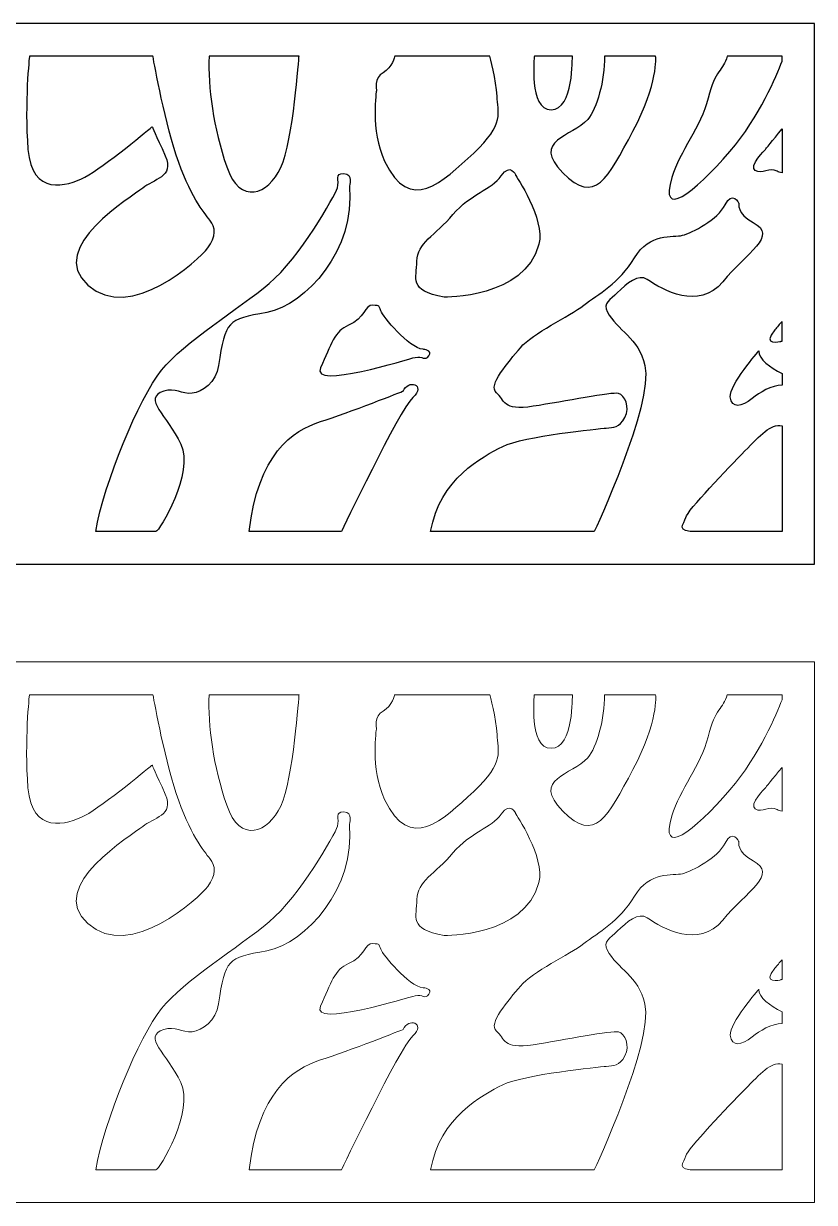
# Model space of a CAD drawing. Header units: centimetres. Extents: x -9 to 9.8, y 3.1 to 13.5.
# Drawn here: x 2.81 to 9.82, y 3.1 to 13.55 of the extents above; entities that cross this region are included whole.
import ezdxf

# ---------------------------------------------------------------- set-up
doc = ezdxf.new("R2010")
doc.units = ezdxf.units.CM
doc.header["$MEASUREMENT"] = 0
doc.layers.add('layer 1', color=7, linetype='Continuous')

msp = doc.modelspace()

# ---------------------------------------------------------------- linework, layer by layer
at = {"layer": 'layer 1', "color": 177}
for points, knots in [([(-8.95421, 13.54691), (-8.95421, 13.54691), (9.81651, 13.54691), (9.81651, 13.54691), (9.81651, 13.54691), (9.81651, 13.54691), (9.81651, 8.75846), (9.81651, 8.75846), (9.81651, 8.75846), (9.81651, 8.75846), (-8.95421, 8.75846), (-8.95421, 8.75846), (-8.95421, 8.75846), (-8.95421, 8.75846), (-8.95421, 13.54691), (-8.95421, 13.54691)], [0, 0, 0, 0, 0.2, 0.2, 0.2, 0.2, 0.4, 0.4, 0.4, 0.4, 0.6, 0.6, 0.6, 0.6, 1, 1, 1, 1]), ([(2.86118, 13.25672), (2.86118, 13.25672), (3.95532, 13.25672), (3.95532, 13.25672), (3.95532, 13.25672), (3.95532, 13.25672), (4.04596, 12.73652), (4.1625, 12.38063), (4.1625, 12.38063), (4.27904, 12.02475), (4.40853, 11.86946), (4.46032, 11.80475), (4.46032, 11.80475), (4.51211, 11.74004), (4.51859, 11.6624), (4.44089, 11.55887), (4.44089, 11.55887), (4.3632, 11.45534), (3.75462, 10.89239), (3.37912, 11.22887), (3.37912, 11.22887), (3.00361, 11.56534), (3.77405, 12.01181), (3.86469, 12.08946), (3.86469, 12.08946), (3.95532, 12.1671), (4.14956, 12.18652), (4.06539, 12.37417), (4.06539, 12.37417), (3.98122, 12.56181), (3.94885, 12.63299), (3.94885, 12.63299), (3.94885, 12.63299), (3.94885, 12.63299), (3.51507, 12.27064), (3.35322, 12.18652), (3.35322, 12.18652), (3.19136, 12.1024), (2.8806, 12.01828), (2.84823, 12.4324), (2.84823, 12.4324), (2.81586, 12.84652), (2.86118, 13.25672), (2.86118, 13.25672)], [0, 0, 0, 0, 0.08333333, 0.08333333, 0.08333333, 0.08333333, 0.16666667, 0.16666667, 0.16666667, 0.16666667, 0.25, 0.25, 0.25, 0.25, 0.33333333, 0.33333333, 0.33333333, 0.33333333, 0.41666667, 0.41666667, 0.41666667, 0.41666667, 0.5, 0.5, 0.5, 0.5, 0.58333333, 0.58333333, 0.58333333, 0.58333333, 0.66666667, 0.66666667, 0.66666667, 0.66666667, 0.75, 0.75, 0.75, 0.75, 0.83333333, 0.83333333, 0.83333333, 0.83333333, 1, 1, 1, 1]), ([(4.45384, 13.25672), (4.45384, 13.25672), (5.25018, 13.25672), (5.25018, 13.25672), (5.25018, 13.25672), (5.25018, 13.25672), (5.19839, 12.51005), (5.08832, 12.27064), (5.08832, 12.27064), (4.97826, 12.03122), (4.72577, 11.93416), (4.60923, 12.2771), (4.60923, 12.2771), (4.49269, 12.62005), (4.44089, 12.98495), (4.45384, 13.25672)], [0, 0, 0, 0, 0.2, 0.2, 0.2, 0.2, 0.4, 0.4, 0.4, 0.4, 0.6, 0.6, 0.6, 0.6, 1, 1, 1, 1]), ([(6.09831, 13.25672), (6.09831, 13.25672), (6.93996, 13.25672), (6.93996, 13.25672), (6.93996, 13.25672), (6.93996, 13.25672), (6.99823, 13.04711), (7.0047, 12.90475), (7.0047, 12.90475), (7.01118, 12.7624), (7.07592, 12.65887), (6.79753, 12.40005), (6.79753, 12.40005), (6.51913, 12.14122), (6.23464, 11.85251), (6.00767, 12.32887), (6.00767, 12.32887), (5.87818, 12.60064), (5.93646, 12.95652), (5.93646, 12.95652), (5.93646, 12.95652), (5.93646, 12.95652), (5.91056, 13.06652), (5.99472, 13.11181), (5.99472, 13.11181), (6.07889, 13.15711), (6.09831, 13.25672), (6.09831, 13.25672)], [0, 0, 0, 0, 0.125, 0.125, 0.125, 0.125, 0.25, 0.25, 0.25, 0.25, 0.375, 0.375, 0.375, 0.375, 0.5, 0.5, 0.5, 0.5, 0.625, 0.625, 0.625, 0.625, 0.75, 0.75, 0.75, 0.75, 1, 1, 1, 1]), ([(7.33489, 13.25672), (7.33489, 13.25672), (7.67155, 13.25672), (7.67155, 13.25672), (7.67155, 13.25672), (7.67155, 13.25672), (7.6845, 12.78181), (7.4838, 12.78181), (7.4838, 12.78181), (7.2831, 12.78181), (7.33489, 13.25672), (7.33489, 13.25672)], [0, 0, 0, 0, 0.25, 0.25, 0.25, 0.25, 0.5, 0.5, 0.5, 0.5, 1, 1, 1, 1]), ([(7.95642, 13.25672), (7.95642, 13.25672), (8.40962, 13.25672), (8.40962, 13.25672), (8.40962, 13.25672), (8.40962, 13.25672), (8.43552, 13.01476), (8.20892, 12.59417), (8.20892, 12.59417), (7.98232, 12.17358), (7.87225, 11.93416), (7.58739, 12.22534), (7.58739, 12.22534), (7.30252, 12.51652), (7.67155, 12.5424), (7.80751, 12.6977), (7.80751, 12.6977), (7.89162, 12.79376), (7.95642, 13.04319), (7.95642, 13.25672)], [0, 0, 0, 0, 0.16666667, 0.16666667, 0.16666667, 0.16666667, 0.33333333, 0.33333333, 0.33333333, 0.33333333, 0.5, 0.5, 0.5, 0.5, 0.66666667, 0.66666667, 0.66666667, 0.66666667, 1, 1, 1, 1]), ([(9.04425, 13.25672), (9.04425, 13.25672), (9.52924, 13.25672), (9.52924, 13.25672), (9.52924, 13.25672), (9.52924, 13.25672), (9.52924, 13.2126), (9.52924, 13.2126), (9.52924, 13.2126), (9.48278, 13.08818), (9.33269, 12.72321), (9.06793, 12.41439), (9.06793, 12.41439), (8.74311, 12.03551), (8.43918, 11.80837), (8.55364, 12.18436), (8.55364, 12.18436), (8.62469, 12.41777), (8.81078, 12.62751), (8.87507, 12.88461), (8.87507, 12.88461), (8.93936, 13.1417), (9.00702, 13.12817), (9.04425, 13.25672)], [0, 0, 0, 0, 0.14285714, 0.14285714, 0.14285714, 0.14285714, 0.28571429, 0.28571429, 0.28571429, 0.28571429, 0.42857143, 0.42857143, 0.42857143, 0.42857143, 0.57142857, 0.57142857, 0.57142857, 0.57142857, 0.71428571, 0.71428571, 0.71428571, 0.71428571, 1, 1, 1, 1]), ([(9.3821, 12.4324), (9.3821, 12.4324), (9.23319, 12.28358), (9.29146, 12.24475), (9.29146, 12.24475), (9.34973, 12.20593), (9.42095, 12.2771), (9.48569, 12.23828), (9.48569, 12.23828), (9.49659, 12.23174), (9.51153, 12.22723), (9.52924, 12.22479), (9.52924, 12.22479), (9.52924, 12.22479), (9.52924, 12.61311), (9.52924, 12.61311), (9.52924, 12.61311), (9.44469, 12.50877), (9.3821, 12.4324), (9.3821, 12.4324)], [0, 0, 0, 0, 0.16666667, 0.16666667, 0.16666667, 0.16666667, 0.33333333, 0.33333333, 0.33333333, 0.33333333, 0.5, 0.5, 0.5, 0.5, 0.66666667, 0.66666667, 0.66666667, 0.66666667, 1, 1, 1, 1]), ([(6.53583, 11.12321), (6.53583, 11.12321), (7.25076, 11.1105), (7.37519, 11.59269), (7.37519, 11.59269), (7.4321, 11.81319), (7.16891, 12.20442), (7.16891, 12.20442), (7.16891, 12.20442), (7.16891, 12.20442), (7.12623, 12.31823), (7.04087, 12.19731), (7.04087, 12.19731), (6.95551, 12.07638), (6.77057, 12.04082), (6.61408, 11.85587), (6.61408, 11.85587), (6.45759, 11.67093), (6.29398, 11.5998), (6.29398, 11.44331), (6.29398, 11.44331), (6.29398, 11.28681), (6.21574, 11.18012), (6.53583, 11.12321)], [0, 0, 0, 0, 0.14285714, 0.14285714, 0.14285714, 0.14285714, 0.28571429, 0.28571429, 0.28571429, 0.28571429, 0.42857143, 0.42857143, 0.42857143, 0.42857143, 0.57142857, 0.57142857, 0.57142857, 0.57142857, 0.71428571, 0.71428571, 0.71428571, 0.71428571, 1, 1, 1, 1]), ([(3.44869, 9.04614), (3.44869, 9.04614), (3.95373, 9.04614), (3.98218, 9.04614), (3.98218, 9.04614), (4.01063, 9.04614), (4.32362, 9.56541), (4.20269, 9.82149), (4.20269, 9.82149), (4.08176, 10.07757), (3.85414, 10.22695), (4.05332, 10.29096), (4.05332, 10.29096), (4.15255, 10.32286), (4.21191, 10.26086), (4.30209, 10.27128), (4.30209, 10.27128), (4.3929, 10.28176), (4.51426, 10.36509), (4.53701, 10.51859), (4.53701, 10.51859), (4.59589, 10.91568), (4.61526, 10.92404), (4.96381, 10.98806), (4.96381, 10.98806), (5.31236, 11.05208), (5.75338, 11.55), (5.69647, 12.10484), (5.69647, 12.10484), (5.69647, 12.10484), (5.73204, 12.21865), (5.64668, 12.21865), (5.64668, 12.21865), (5.56132, 12.21865), (5.61111, 12.16175), (5.58977, 12.09061), (5.58977, 12.09061), (5.56844, 12.01948), (5.25545, 11.47176), (4.98515, 11.24414), (4.98515, 11.24414), (4.71484, 11.01651), (4.23115, 10.72487), (4.03197, 10.47591), (4.03197, 10.47591), (3.8328, 10.22695), (3.51982, 9.47294), (3.44869, 9.04614)], [0, 0, 0, 0, 0.07692308, 0.07692308, 0.07692308, 0.07692308, 0.15384615, 0.15384615, 0.15384615, 0.15384615, 0.23076923, 0.23076923, 0.23076923, 0.23076923, 0.30769231, 0.30769231, 0.30769231, 0.30769231, 0.38461538, 0.38461538, 0.38461538, 0.38461538, 0.46153846, 0.46153846, 0.46153846, 0.46153846, 0.53846154, 0.53846154, 0.53846154, 0.53846154, 0.61538462, 0.61538462, 0.61538462, 0.61538462, 0.69230769, 0.69230769, 0.69230769, 0.69230769, 0.76923077, 0.76923077, 0.76923077, 0.76923077, 0.84615385, 0.84615385, 0.84615385, 0.84615385, 1, 1, 1, 1]), ([(6.41491, 9.04614), (6.41491, 9.04614), (7.86601, 9.04614), (7.86601, 9.04614), (7.86601, 9.04614), (7.86601, 9.04614), (8.39284, 10.1743), (8.31414, 10.51859), (8.31414, 10.51859), (8.25724, 10.76755), (8.07229, 10.82445), (7.97982, 10.99517), (7.97982, 10.99517), (7.94104, 11.06676), (8.00912, 11.10191), (8.06993, 11.16136), (8.06993, 11.16136), (8.15412, 11.24368), (8.257, 11.3334), (8.33548, 11.2797), (8.33548, 11.2797), (8.47063, 11.18723), (8.79073, 11.00229), (9.00413, 11.25836), (9.00413, 11.25836), (9.21752, 11.51444), (9.49819, 11.66754), (9.27443, 11.78474), (9.27443, 11.78474), (9.12505, 11.86298), (9.14639, 11.95546), (9.14639, 11.95546), (9.14639, 11.95546), (9.14639, 11.95546), (9.08949, 12.06927), (9.02547, 11.94123), (9.02547, 11.94123), (8.96145, 11.81319), (8.73382, 11.69227), (8.64846, 11.67093), (8.64846, 11.67093), (8.5631, 11.64959), (8.35682, 11.69938), (8.22167, 11.47176), (8.22167, 11.47176), (8.08652, 11.24414), (7.90157, 11.15166), (7.77353, 11.05208), (7.77353, 11.05208), (7.64549, 10.95249), (7.31829, 10.80312), (7.21159, 10.67508), (7.21159, 10.67508), (7.10489, 10.54704), (6.91995, 10.34076), (6.99819, 10.27674), (6.99819, 10.27674), (7.07644, 10.21272), (7.04799, 10.11313), (7.3254, 10.15581), (7.3254, 10.15581), (7.60282, 10.19849), (8.0225, 10.28385), (8.07941, 10.26962), (8.07941, 10.26962), (8.13631, 10.2554), (8.1861, 10.1487), (8.13631, 10.05622), (8.13631, 10.05622), (8.08652, 9.96375), (8.03672, 9.97087), (7.9727, 9.96375), (7.9727, 9.96375), (7.90869, 9.95664), (7.24005, 9.89262), (7.0551, 9.80015), (7.0551, 9.80015), (6.87016, 9.70768), (6.50026, 9.51562), (6.41491, 9.04614)], [0, 0, 0, 0, 0.04761905, 0.04761905, 0.04761905, 0.04761905, 0.0952381, 0.0952381, 0.0952381, 0.0952381, 0.14285714, 0.14285714, 0.14285714, 0.14285714, 0.19047619, 0.19047619, 0.19047619, 0.19047619, 0.23809524, 0.23809524, 0.23809524, 0.23809524, 0.28571429, 0.28571429, 0.28571429, 0.28571429, 0.33333333, 0.33333333, 0.33333333, 0.33333333, 0.38095238, 0.38095238, 0.38095238, 0.38095238, 0.42857143, 0.42857143, 0.42857143, 0.42857143, 0.47619048, 0.47619048, 0.47619048, 0.47619048, 0.52380952, 0.52380952, 0.52380952, 0.52380952, 0.57142857, 0.57142857, 0.57142857, 0.57142857, 0.61904762, 0.61904762, 0.61904762, 0.61904762, 0.66666667, 0.66666667, 0.66666667, 0.66666667, 0.71428571, 0.71428571, 0.71428571, 0.71428571, 0.76190476, 0.76190476, 0.76190476, 0.76190476, 0.80952381, 0.80952381, 0.80952381, 0.80952381, 0.85714286, 0.85714286, 0.85714286, 0.85714286, 0.9047619, 0.9047619, 0.9047619, 0.9047619, 1, 1, 1, 1]), ([(6.35089, 10.66085), (6.35089, 10.66085), (6.43624, 10.65374), (6.40068, 10.60395), (6.40068, 10.60395), (6.36512, 10.55415), (6.34378, 10.60395), (6.27976, 10.58972), (6.27976, 10.58972), (6.21574, 10.57549), (5.35286, 10.30198), (5.4404, 10.49725), (5.4404, 10.49725), (5.53287, 10.70353), (5.56758, 10.82553), (5.68936, 10.87425), (5.68936, 10.87425), (5.83162, 10.93115), (5.83162, 11.05919), (5.90276, 11.05208), (5.90276, 11.05208), (5.97389, 11.04496), (5.95255, 11.05208), (5.97389, 11.00229), (5.97389, 11.00229), (5.99523, 10.95249), (6.21574, 10.67508), (6.35089, 10.66085)], [0, 0, 0, 0, 0.125, 0.125, 0.125, 0.125, 0.25, 0.25, 0.25, 0.25, 0.375, 0.375, 0.375, 0.375, 0.5, 0.5, 0.5, 0.5, 0.625, 0.625, 0.625, 0.625, 0.75, 0.75, 0.75, 0.75, 1, 1, 1, 1]), ([(9.52924, 10.73446), (9.52498, 10.73348), (9.52123, 10.73222), (9.51806, 10.73064), (9.51806, 10.73064), (9.51806, 10.73064), (9.34325, 10.68534), (9.46627, 10.83416), (9.46627, 10.83416), (9.48581, 10.8578), (9.50716, 10.88276), (9.52924, 10.90801), (9.52924, 10.90801), (9.52924, 10.90801), (9.52924, 10.73446), (9.52924, 10.73446)], [0, 0, 0, 0, 0.2, 0.2, 0.2, 0.2, 0.4, 0.4, 0.4, 0.4, 0.6, 0.6, 0.6, 0.6, 1, 1, 1, 1]), ([(9.52924, 10.44643), (9.42301, 10.50065), (9.32383, 10.57138), (9.32383, 10.64651), (9.32383, 10.64651), (9.32383, 10.64651), (9.05839, 10.3424), (9.07134, 10.23887), (9.07134, 10.23887), (9.08429, 10.13534), (9.16845, 10.14828), (9.26556, 10.22593), (9.26556, 10.22593), (9.32816, 10.27598), (9.43916, 10.34481), (9.52924, 10.34239), (9.52924, 10.34239), (9.52924, 10.34239), (9.52924, 10.44643), (9.52924, 10.44643)], [0, 0, 0, 0, 0.16666667, 0.16666667, 0.16666667, 0.16666667, 0.33333333, 0.33333333, 0.33333333, 0.33333333, 0.5, 0.5, 0.5, 0.5, 0.66666667, 0.66666667, 0.66666667, 0.66666667, 1, 1, 1, 1]), ([(4.80732, 9.04614), (4.80732, 9.04614), (5.62534, 9.04614), (5.62534, 9.04614), (5.62534, 9.04614), (5.62534, 9.04614), (6.1375, 10.12024), (6.25842, 10.23406), (6.25842, 10.23406), (6.37934, 10.34787), (6.21574, 10.39766), (6.17306, 10.29096), (6.17306, 10.29096), (6.17306, 10.29096), (5.68936, 10.09891), (5.4404, 10.02066), (5.4404, 10.02066), (5.19143, 9.94241), (4.88557, 9.72901), (4.80732, 9.04614)], [0, 0, 0, 0, 0.16666667, 0.16666667, 0.16666667, 0.16666667, 0.33333333, 0.33333333, 0.33333333, 0.33333333, 0.5, 0.5, 0.5, 0.5, 0.66666667, 0.66666667, 0.66666667, 0.66666667, 1, 1, 1, 1]), ([(9.52924, 9.98358), (9.42618, 10.00296), (9.34303, 9.90216), (9.20082, 9.76004), (9.20082, 9.76004), (9.05192, 9.61122), (8.68935, 9.22945), (8.67641, 9.17122), (8.67641, 9.17122), (8.66346, 9.11298), (8.57282, 9.03968), (8.77999, 9.04614), (8.77999, 9.04614), (8.85622, 9.04853), (9.25776, 9.04781), (9.52924, 9.04701), (9.52924, 9.04701), (9.52924, 9.04701), (9.52924, 9.98358), (9.52924, 9.98358)], [0, 0, 0, 0, 0.16666667, 0.16666667, 0.16666667, 0.16666667, 0.33333333, 0.33333333, 0.33333333, 0.33333333, 0.5, 0.5, 0.5, 0.5, 0.66666667, 0.66666667, 0.66666667, 0.66666667, 1, 1, 1, 1])]:
    msp.add_open_spline(points, degree=3, knots=knots, dxfattribs=at)
at = {"layer": 'layer 1', "color": 242, "lineweight": 9}
for points, knots in [([(-8.95421, 7.89105), (-8.95421, 7.89105), (9.81651, 7.89105), (9.81651, 7.89105), (9.81651, 7.89105), (9.81651, 7.89105), (9.81651, 3.1026), (9.81651, 3.1026), (9.81651, 3.1026), (9.81651, 3.1026), (-8.95421, 3.1026), (-8.95421, 3.1026), (-8.95421, 3.1026), (-8.95421, 3.1026), (-8.95421, 7.89105), (-8.95421, 7.89105)], [0, 0, 0, 0, 0.2, 0.2, 0.2, 0.2, 0.4, 0.4, 0.4, 0.4, 0.6, 0.6, 0.6, 0.6, 1, 1, 1, 1]), ([(2.86118, 7.60086), (2.86118, 7.60086), (3.95532, 7.60086), (3.95532, 7.60086), (3.95532, 7.60086), (3.95532, 7.60086), (4.04596, 7.08066), (4.1625, 6.72477), (4.1625, 6.72477), (4.27904, 6.36889), (4.40853, 6.2136), (4.46032, 6.14889), (4.46032, 6.14889), (4.51211, 6.08418), (4.51859, 6.00654), (4.44089, 5.90301), (4.44089, 5.90301), (4.3632, 5.79948), (3.75462, 5.23653), (3.37912, 5.57301), (3.37912, 5.57301), (3.00361, 5.90948), (3.77405, 6.35595), (3.86469, 6.4336), (3.86469, 6.4336), (3.95532, 6.51124), (4.14956, 6.53066), (4.06539, 6.71831), (4.06539, 6.71831), (3.98122, 6.90595), (3.94885, 6.97713), (3.94885, 6.97713), (3.94885, 6.97713), (3.94885, 6.97713), (3.51507, 6.61478), (3.35322, 6.53066), (3.35322, 6.53066), (3.19136, 6.44654), (2.8806, 6.36242), (2.84823, 6.77654), (2.84823, 6.77654), (2.81586, 7.19066), (2.86118, 7.60086), (2.86118, 7.60086)], [0, 0, 0, 0, 0.08333333, 0.08333333, 0.08333333, 0.08333333, 0.16666667, 0.16666667, 0.16666667, 0.16666667, 0.25, 0.25, 0.25, 0.25, 0.33333333, 0.33333333, 0.33333333, 0.33333333, 0.41666667, 0.41666667, 0.41666667, 0.41666667, 0.5, 0.5, 0.5, 0.5, 0.58333333, 0.58333333, 0.58333333, 0.58333333, 0.66666667, 0.66666667, 0.66666667, 0.66666667, 0.75, 0.75, 0.75, 0.75, 0.83333333, 0.83333333, 0.83333333, 0.83333333, 1, 1, 1, 1]), ([(4.45384, 7.60086), (4.45384, 7.60086), (5.25018, 7.60086), (5.25018, 7.60086), (5.25018, 7.60086), (5.25018, 7.60086), (5.19839, 6.85419), (5.08832, 6.61478), (5.08832, 6.61478), (4.97826, 6.37536), (4.72577, 6.2783), (4.60923, 6.62124), (4.60923, 6.62124), (4.49269, 6.96419), (4.44089, 7.32909), (4.45384, 7.60086)], [0, 0, 0, 0, 0.2, 0.2, 0.2, 0.2, 0.4, 0.4, 0.4, 0.4, 0.6, 0.6, 0.6, 0.6, 1, 1, 1, 1]), ([(6.09831, 7.60086), (6.09831, 7.60086), (6.93996, 7.60086), (6.93996, 7.60086), (6.93996, 7.60086), (6.93996, 7.60086), (6.99823, 7.39125), (7.0047, 7.24889), (7.0047, 7.24889), (7.01118, 7.10654), (7.07592, 7.00301), (6.79753, 6.74419), (6.79753, 6.74419), (6.51913, 6.48536), (6.23464, 6.19665), (6.00767, 6.67301), (6.00767, 6.67301), (5.87818, 6.94478), (5.93646, 7.30066), (5.93646, 7.30066), (5.93646, 7.30066), (5.93646, 7.30066), (5.91056, 7.41066), (5.99472, 7.45595), (5.99472, 7.45595), (6.07889, 7.50125), (6.09831, 7.60086), (6.09831, 7.60086)], [0, 0, 0, 0, 0.125, 0.125, 0.125, 0.125, 0.25, 0.25, 0.25, 0.25, 0.375, 0.375, 0.375, 0.375, 0.5, 0.5, 0.5, 0.5, 0.625, 0.625, 0.625, 0.625, 0.75, 0.75, 0.75, 0.75, 1, 1, 1, 1]), ([(7.33489, 7.60086), (7.33489, 7.60086), (7.67155, 7.60086), (7.67155, 7.60086), (7.67155, 7.60086), (7.67155, 7.60086), (7.6845, 7.12595), (7.4838, 7.12595), (7.4838, 7.12595), (7.2831, 7.12595), (7.33489, 7.60086), (7.33489, 7.60086)], [0, 0, 0, 0, 0.25, 0.25, 0.25, 0.25, 0.5, 0.5, 0.5, 0.5, 1, 1, 1, 1]), ([(7.95642, 7.60086), (7.95642, 7.60086), (8.40962, 7.60086), (8.40962, 7.60086), (8.40962, 7.60086), (8.40962, 7.60086), (8.43552, 7.3589), (8.20892, 6.93831), (8.20892, 6.93831), (7.98232, 6.51772), (7.87225, 6.2783), (7.58739, 6.56948), (7.58739, 6.56948), (7.30252, 6.86066), (7.67155, 6.88654), (7.80751, 7.04184), (7.80751, 7.04184), (7.89162, 7.1379), (7.95642, 7.38733), (7.95642, 7.60086)], [0, 0, 0, 0, 0.16666667, 0.16666667, 0.16666667, 0.16666667, 0.33333333, 0.33333333, 0.33333333, 0.33333333, 0.5, 0.5, 0.5, 0.5, 0.66666667, 0.66666667, 0.66666667, 0.66666667, 1, 1, 1, 1]), ([(9.04425, 7.60086), (9.04425, 7.60086), (9.52924, 7.60086), (9.52924, 7.60086), (9.52924, 7.60086), (9.52924, 7.60086), (9.52924, 7.55674), (9.52924, 7.55674), (9.52924, 7.55674), (9.48278, 7.43232), (9.33269, 7.06735), (9.06793, 6.75853), (9.06793, 6.75853), (8.74311, 6.37965), (8.43918, 6.15251), (8.55364, 6.5285), (8.55364, 6.5285), (8.62469, 6.76191), (8.81078, 6.97165), (8.87507, 7.22875), (8.87507, 7.22875), (8.93936, 7.48584), (9.00702, 7.47231), (9.04425, 7.60086)], [0, 0, 0, 0, 0.14285714, 0.14285714, 0.14285714, 0.14285714, 0.28571429, 0.28571429, 0.28571429, 0.28571429, 0.42857143, 0.42857143, 0.42857143, 0.42857143, 0.57142857, 0.57142857, 0.57142857, 0.57142857, 0.71428571, 0.71428571, 0.71428571, 0.71428571, 1, 1, 1, 1]), ([(9.3821, 6.77654), (9.3821, 6.77654), (9.23319, 6.62772), (9.29146, 6.58889), (9.29146, 6.58889), (9.34973, 6.55007), (9.42095, 6.62124), (9.48569, 6.58242), (9.48569, 6.58242), (9.49659, 6.57588), (9.51153, 6.57137), (9.52924, 6.56893), (9.52924, 6.56893), (9.52924, 6.56893), (9.52924, 6.95725), (9.52924, 6.95725), (9.52924, 6.95725), (9.44469, 6.85291), (9.3821, 6.77654), (9.3821, 6.77654)], [0, 0, 0, 0, 0.16666667, 0.16666667, 0.16666667, 0.16666667, 0.33333333, 0.33333333, 0.33333333, 0.33333333, 0.5, 0.5, 0.5, 0.5, 0.66666667, 0.66666667, 0.66666667, 0.66666667, 1, 1, 1, 1]), ([(6.53583, 5.46735), (6.53583, 5.46735), (7.25076, 5.45464), (7.37519, 5.93683), (7.37519, 5.93683), (7.4321, 6.15733), (7.16891, 6.54856), (7.16891, 6.54856), (7.16891, 6.54856), (7.16891, 6.54856), (7.12623, 6.66237), (7.04087, 6.54145), (7.04087, 6.54145), (6.95551, 6.42052), (6.77057, 6.38496), (6.61408, 6.20001), (6.61408, 6.20001), (6.45759, 6.01507), (6.29398, 5.94394), (6.29398, 5.78745), (6.29398, 5.78745), (6.29398, 5.63095), (6.21574, 5.52426), (6.53583, 5.46735)], [0, 0, 0, 0, 0.14285714, 0.14285714, 0.14285714, 0.14285714, 0.28571429, 0.28571429, 0.28571429, 0.28571429, 0.42857143, 0.42857143, 0.42857143, 0.42857143, 0.57142857, 0.57142857, 0.57142857, 0.57142857, 0.71428571, 0.71428571, 0.71428571, 0.71428571, 1, 1, 1, 1]), ([(3.44869, 3.39028), (3.44869, 3.39028), (3.95373, 3.39028), (3.98218, 3.39028), (3.98218, 3.39028), (4.01063, 3.39028), (4.32362, 3.90955), (4.20269, 4.16563), (4.20269, 4.16563), (4.08176, 4.42171), (3.85414, 4.57109), (4.05332, 4.6351), (4.05332, 4.6351), (4.15255, 4.667), (4.21191, 4.605), (4.30209, 4.61542), (4.30209, 4.61542), (4.3929, 4.6259), (4.51426, 4.70923), (4.53701, 4.86273), (4.53701, 4.86273), (4.59589, 5.25982), (4.61526, 5.26818), (4.96381, 5.3322), (4.96381, 5.3322), (5.31236, 5.39622), (5.75338, 5.89414), (5.69647, 6.44898), (5.69647, 6.44898), (5.69647, 6.44898), (5.73204, 6.56279), (5.64668, 6.56279), (5.64668, 6.56279), (5.56132, 6.56279), (5.61111, 6.50589), (5.58977, 6.43475), (5.58977, 6.43475), (5.56844, 6.36362), (5.25545, 5.8159), (4.98515, 5.58828), (4.98515, 5.58828), (4.71484, 5.36065), (4.23115, 5.06901), (4.03197, 4.82005), (4.03197, 4.82005), (3.8328, 4.57109), (3.51982, 3.81708), (3.44869, 3.39028)], [0, 0, 0, 0, 0.07692308, 0.07692308, 0.07692308, 0.07692308, 0.15384615, 0.15384615, 0.15384615, 0.15384615, 0.23076923, 0.23076923, 0.23076923, 0.23076923, 0.30769231, 0.30769231, 0.30769231, 0.30769231, 0.38461538, 0.38461538, 0.38461538, 0.38461538, 0.46153846, 0.46153846, 0.46153846, 0.46153846, 0.53846154, 0.53846154, 0.53846154, 0.53846154, 0.61538462, 0.61538462, 0.61538462, 0.61538462, 0.69230769, 0.69230769, 0.69230769, 0.69230769, 0.76923077, 0.76923077, 0.76923077, 0.76923077, 0.84615385, 0.84615385, 0.84615385, 0.84615385, 1, 1, 1, 1]), ([(6.41491, 3.39028), (6.41491, 3.39028), (7.86601, 3.39028), (7.86601, 3.39028), (7.86601, 3.39028), (7.86601, 3.39028), (8.39284, 4.51844), (8.31414, 4.86273), (8.31414, 4.86273), (8.25724, 5.11169), (8.07229, 5.16859), (7.97982, 5.33931), (7.97982, 5.33931), (7.94104, 5.4109), (8.00912, 5.44605), (8.06993, 5.5055), (8.06993, 5.5055), (8.15412, 5.58782), (8.257, 5.67754), (8.33548, 5.62384), (8.33548, 5.62384), (8.47063, 5.53137), (8.79073, 5.34643), (9.00413, 5.6025), (9.00413, 5.6025), (9.21752, 5.85858), (9.49819, 6.01168), (9.27443, 6.12888), (9.27443, 6.12888), (9.12505, 6.20712), (9.14639, 6.2996), (9.14639, 6.2996), (9.14639, 6.2996), (9.14639, 6.2996), (9.08949, 6.41341), (9.02547, 6.28537), (9.02547, 6.28537), (8.96145, 6.15733), (8.73382, 6.03641), (8.64846, 6.01507), (8.64846, 6.01507), (8.5631, 5.99373), (8.35682, 6.04352), (8.22167, 5.8159), (8.22167, 5.8159), (8.08652, 5.58828), (7.90157, 5.4958), (7.77353, 5.39622), (7.77353, 5.39622), (7.64549, 5.29663), (7.31829, 5.14726), (7.21159, 5.01922), (7.21159, 5.01922), (7.10489, 4.89118), (6.91995, 4.6849), (6.99819, 4.62088), (6.99819, 4.62088), (7.07644, 4.55686), (7.04799, 4.45727), (7.3254, 4.49995), (7.3254, 4.49995), (7.60282, 4.54263), (8.0225, 4.62799), (8.07941, 4.61376), (8.07941, 4.61376), (8.13631, 4.59954), (8.1861, 4.49284), (8.13631, 4.40036), (8.13631, 4.40036), (8.08652, 4.30789), (8.03672, 4.31501), (7.9727, 4.30789), (7.9727, 4.30789), (7.90869, 4.30078), (7.24005, 4.23676), (7.0551, 4.14429), (7.0551, 4.14429), (6.87016, 4.05182), (6.50026, 3.85976), (6.41491, 3.39028)], [0, 0, 0, 0, 0.04761905, 0.04761905, 0.04761905, 0.04761905, 0.0952381, 0.0952381, 0.0952381, 0.0952381, 0.14285714, 0.14285714, 0.14285714, 0.14285714, 0.19047619, 0.19047619, 0.19047619, 0.19047619, 0.23809524, 0.23809524, 0.23809524, 0.23809524, 0.28571429, 0.28571429, 0.28571429, 0.28571429, 0.33333333, 0.33333333, 0.33333333, 0.33333333, 0.38095238, 0.38095238, 0.38095238, 0.38095238, 0.42857143, 0.42857143, 0.42857143, 0.42857143, 0.47619048, 0.47619048, 0.47619048, 0.47619048, 0.52380952, 0.52380952, 0.52380952, 0.52380952, 0.57142857, 0.57142857, 0.57142857, 0.57142857, 0.61904762, 0.61904762, 0.61904762, 0.61904762, 0.66666667, 0.66666667, 0.66666667, 0.66666667, 0.71428571, 0.71428571, 0.71428571, 0.71428571, 0.76190476, 0.76190476, 0.76190476, 0.76190476, 0.80952381, 0.80952381, 0.80952381, 0.80952381, 0.85714286, 0.85714286, 0.85714286, 0.85714286, 0.9047619, 0.9047619, 0.9047619, 0.9047619, 1, 1, 1, 1]), ([(6.35089, 5.00499), (6.35089, 5.00499), (6.43624, 4.99788), (6.40068, 4.94809), (6.40068, 4.94809), (6.36512, 4.89829), (6.34378, 4.94809), (6.27976, 4.93386), (6.27976, 4.93386), (6.21574, 4.91963), (5.35286, 4.64612), (5.4404, 4.84139), (5.4404, 4.84139), (5.53287, 5.04767), (5.56758, 5.16967), (5.68936, 5.21839), (5.68936, 5.21839), (5.83162, 5.27529), (5.83162, 5.40333), (5.90276, 5.39622), (5.90276, 5.39622), (5.97389, 5.3891), (5.95255, 5.39622), (5.97389, 5.34643), (5.97389, 5.34643), (5.99523, 5.29663), (6.21574, 5.01922), (6.35089, 5.00499)], [0, 0, 0, 0, 0.125, 0.125, 0.125, 0.125, 0.25, 0.25, 0.25, 0.25, 0.375, 0.375, 0.375, 0.375, 0.5, 0.5, 0.5, 0.5, 0.625, 0.625, 0.625, 0.625, 0.75, 0.75, 0.75, 0.75, 1, 1, 1, 1]), ([(9.52924, 5.0786), (9.52498, 5.07762), (9.52123, 5.07636), (9.51806, 5.07478), (9.51806, 5.07478), (9.51806, 5.07478), (9.34325, 5.02948), (9.46627, 5.1783), (9.46627, 5.1783), (9.48581, 5.20194), (9.50716, 5.2269), (9.52924, 5.25215), (9.52924, 5.25215), (9.52924, 5.25215), (9.52924, 5.0786), (9.52924, 5.0786)], [0, 0, 0, 0, 0.2, 0.2, 0.2, 0.2, 0.4, 0.4, 0.4, 0.4, 0.6, 0.6, 0.6, 0.6, 1, 1, 1, 1]), ([(9.52924, 4.79057), (9.42301, 4.84479), (9.32383, 4.91552), (9.32383, 4.99065), (9.32383, 4.99065), (9.32383, 4.99065), (9.05839, 4.68654), (9.07134, 4.58301), (9.07134, 4.58301), (9.08429, 4.47948), (9.16845, 4.49242), (9.26556, 4.57007), (9.26556, 4.57007), (9.32816, 4.62012), (9.43916, 4.68895), (9.52924, 4.68653), (9.52924, 4.68653), (9.52924, 4.68653), (9.52924, 4.79057), (9.52924, 4.79057)], [0, 0, 0, 0, 0.16666667, 0.16666667, 0.16666667, 0.16666667, 0.33333333, 0.33333333, 0.33333333, 0.33333333, 0.5, 0.5, 0.5, 0.5, 0.66666667, 0.66666667, 0.66666667, 0.66666667, 1, 1, 1, 1]), ([(4.80732, 3.39028), (4.80732, 3.39028), (5.62534, 3.39028), (5.62534, 3.39028), (5.62534, 3.39028), (5.62534, 3.39028), (6.1375, 4.46438), (6.25842, 4.5782), (6.25842, 4.5782), (6.37934, 4.69201), (6.21574, 4.7418), (6.17306, 4.6351), (6.17306, 4.6351), (6.17306, 4.6351), (5.68936, 4.44305), (5.4404, 4.3648), (5.4404, 4.3648), (5.19143, 4.28655), (4.88557, 4.07315), (4.80732, 3.39028)], [0, 0, 0, 0, 0.16666667, 0.16666667, 0.16666667, 0.16666667, 0.33333333, 0.33333333, 0.33333333, 0.33333333, 0.5, 0.5, 0.5, 0.5, 0.66666667, 0.66666667, 0.66666667, 0.66666667, 1, 1, 1, 1]), ([(9.52924, 4.32772), (9.42618, 4.3471), (9.34303, 4.2463), (9.20082, 4.10418), (9.20082, 4.10418), (9.05192, 3.95536), (8.68935, 3.57359), (8.67641, 3.51536), (8.67641, 3.51536), (8.66346, 3.45712), (8.57282, 3.38382), (8.77999, 3.39028), (8.77999, 3.39028), (8.85622, 3.39267), (9.25776, 3.39195), (9.52924, 3.39115), (9.52924, 3.39115), (9.52924, 3.39115), (9.52924, 4.32772), (9.52924, 4.32772)], [0, 0, 0, 0, 0.16666667, 0.16666667, 0.16666667, 0.16666667, 0.33333333, 0.33333333, 0.33333333, 0.33333333, 0.5, 0.5, 0.5, 0.5, 0.66666667, 0.66666667, 0.66666667, 0.66666667, 1, 1, 1, 1])]:
    msp.add_open_spline(points, degree=3, knots=knots, dxfattribs=at)

doc.saveas('drawing.dxf')
